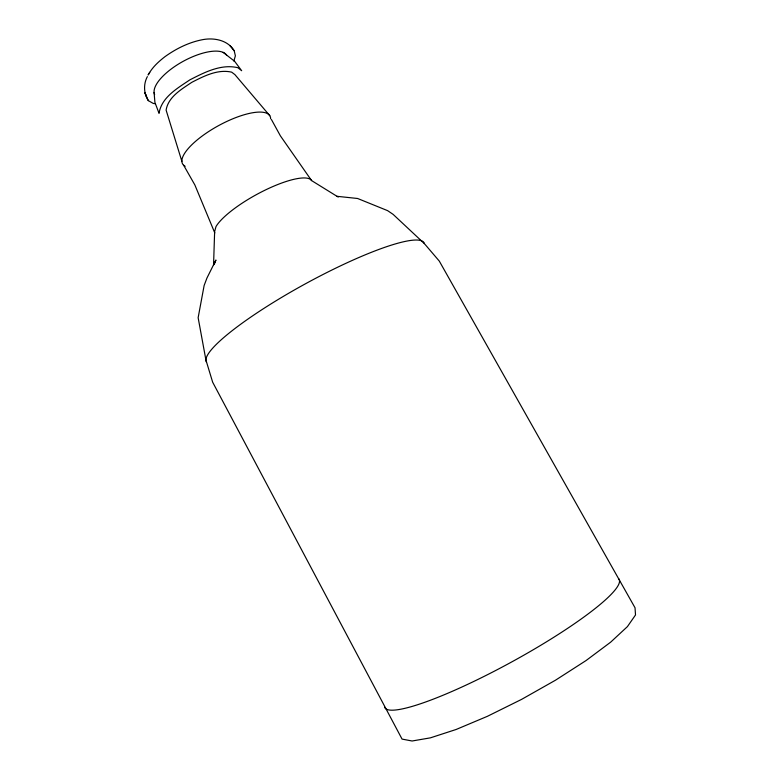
<?xml version="1.0" encoding="UTF-8"?>
<svg xmlns="http://www.w3.org/2000/svg" width="780" height="780" viewBox="0 0 780 780"><rect width="100%" height="100%" fill="white"/><g stroke="black" fill="none" stroke-linecap="round" stroke-linejoin="round"><path stroke-width="1.17" d="M213.554 265.132L214.636 231.514L216.011 226.541A55.331 14.45 -28.7 0 1 266 189.696A55.331 14.45 -28.7 0 1 311.59 180.589L338.227 197.067M233.873 61.054L235.375 55.819L234.195 50.768L229.817 45.503M214.325 264.235L215.933 260.023L206.973 277.992L204.136 285.49L198.139 317.714L205.91 359.97L212.667 382.21L402.051 739.089L412.103 741L430.423 737.841L456.115 729.485L487.363 716.332L521.537 699.407L555.487 680.209L586.082 660.533L610.662 642.164L627.422 626.613L635.515 614.962L635.027 607.776L439.286 261.085L424.349 243.584L393.13 214.383L387.611 210.649L357.62 198.49L336.892 196.297M147.361 76.606C143.345 84.074 143.666 93.483 148.307 100.63L153.28 103.447L155.395 103.711M149.731 72.326C147.469 76.128 147.498 76.011 149.731 72.326C153.631 66.134 159.13 61.211 164.873 56.745C176.436 48.438 189.559 41.954 203.668 39.478C214.851 37.654 228.023 40.385 234.195 50.768M223.129 52.367L234.643 61.308L241.673 70.717L237.832 67.694C221.023 63.745 204.37 72.413 189.813 79.891C177.538 88.198 161.441 97.334 159.042 113.334L154.908 102.375L154.089 92.469M269.773 115.684L234.916 74.627L231.66 72.15C217.678 68.971 203.873 76.128 191.773 82.348C181.545 89.252 168.236 96.837 166.111 110.117L181.886 161.353M311.59 180.589L280.381 135.837L271.45 119.555M183.641 165.233L194.864 184.957L214.802 232.957M148.307 100.63L144.865 92.576L146.269 96.194M185.153 166.296A49.822 16.234 -28.7 0 1 217.659 126.126A49.822 16.234 -28.7 0 1 270.65 118.823M618.501 578.516A133.585 20.894 -28.7 0 1 513.62 660.894A133.585 20.894 -28.7 0 1 384.589 707.245M154.635 94.546A41.057 15.931 -28.7 0 1 183.251 61.288A41.057 15.931 -28.7 0 1 226.639 55.156M206.505 362.173A124.069 21.002 -28.7 0 1 306.657 283.13A124.069 21.002 -28.7 0 1 424.349 243.584"/></g></svg>
